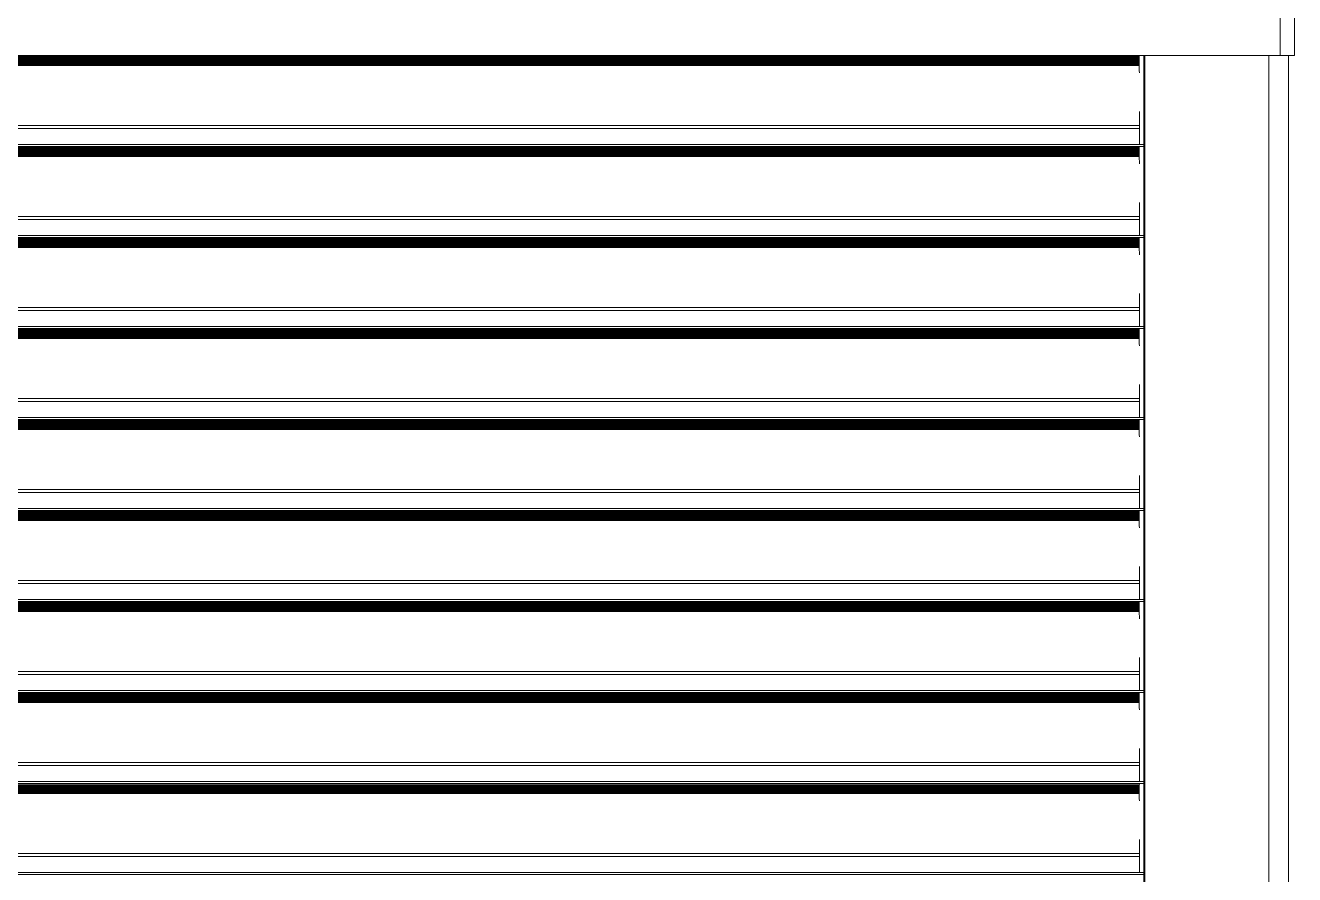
# Model space of a CAD drawing. Header units: inches. Extents: x 5914 to 162157, y -20538 to 282354.
# Drawn here: x 154338.72 to 154364.85, y -20316.21 to -20298.73 of the extents above; entities that cross this region are included whole.
import ezdxf

# ---------------------------------------------------------------- set-up
doc = ezdxf.new("R2010")
doc.units = ezdxf.units.IN
doc.header["$MEASUREMENT"] = 0
doc.layers.add('DOOR-WIN RA', color=3, linetype='Continuous', lineweight=20)
doc.layers.add('HATCH RA', color=8, linetype='Continuous', lineweight=5)

# ---------------------------------------------------------------- blocks, each defined once
blk = doc.blocks.new('TDG')
at = {"layer": 'DOOR-WIN RA'}
for p, q in [((158971.513, -15977.947), (158971.513, -15992.603)), ((158971.824, -15977.947), (158971.824, -15992.603)), ((158902.078, -15992.603), (158968.483, -15992.603)), ((158968.481, -15992.628), (158902.078, -15992.628)), ((158968.481, -15992.631), (158902.078, -15992.631)), ((158968.48, -15992.647), (158902.078, -15992.647)), ((158968.48, -15992.664), (158902.078, -15992.664)), ((158968.479, -15992.683), (158968.48, -15992.664)), ((158968.48, -15992.647), (158968.481, -15992.631)), ((158968.48, -15992.664), (158968.48, -15992.647)), ((158968.481, -15992.628), (158968.483, -15992.607)), ((158968.481, -15992.631), (158968.481, -15992.628)), ((158968.483, -15992.603), (158968.58, -15992.603)), ((158968.58, -15992.603), (158968.599, -15992.603)), ((158968.58, -15992.964), (158968.58, -15992.603)), ((158968.599, -15992.603), (158971.269, -15992.603)), ((158968.599, -16081.96), (158968.599, -15992.603)), ((158971.269, -15992.603), (158971.269, -16081.96)), ((158971.513, -15992.603), (158971.269, -15992.603)), ((158971.695, -15992.603), (158971.513, -15992.603)), ((158971.695, -15992.603), (158971.695, -16081.96)), ((158971.695, -15992.603), (158971.824, -15992.603)), ((158968.479, -15992.683), (158902.078, -15992.683)), ((158968.479, -15992.702), (158902.078, -15992.702)), ((158968.479, -15992.721), (158902.078, -15992.721)), ((158968.478, -15992.741), (158902.078, -15992.741)), ((158968.479, -15992.761), (158902.078, -15992.761)), ((158968.479, -15992.781), (158902.078, -15992.781)), ((158968.479, -15992.8), (158902.078, -15992.8)), ((158968.48, -15992.818), (158902.078, -15992.818)), ((158968.478, -15992.741), (158968.479, -15992.721)), ((158968.479, -15992.761), (158968.478, -15992.741)), ((158968.479, -15992.702), (158968.479, -15992.683)), ((158968.479, -15992.721), (158968.479, -15992.702)), ((158968.479, -15992.781), (158968.479, -15992.761)), ((158968.479, -15992.8), (158968.479, -15992.781)), ((158968.48, -15992.818), (158968.479, -15992.8)), ((158968.482, -15992.924), (158968.48, -15992.818)), ((158968.483, -15992.975), (158968.482, -15992.924)), ((158968.58, -15994.52), (158968.58, -15992.964)), ((158968.483, -15994.52), (158968.483, -15993.808)), ((158968.476, -15994.111), (158902.078, -15994.111)), ((158968.472, -15994.177), (158902.078, -15994.177)), ((158968.483, -15994.52), (158902.078, -15994.52)), ((158902.078, -15994.562), (158968.58, -15994.562)), ((158968.481, -15994.587), (158902.078, -15994.587)), ((158968.481, -15994.589), (158902.078, -15994.589)), ((158968.48, -15994.606), (158968.481, -15994.589)), ((158968.481, -15994.587), (158968.483, -15994.566)), ((158968.481, -15994.589), (158968.481, -15994.587)), ((158968.58, -15994.52), (158968.483, -15994.52)), ((158968.58, -15994.562), (158968.58, -15994.52)), ((158968.58, -15994.923), (158968.58, -15994.562)), ((158968.48, -15994.606), (158902.078, -15994.606)), ((158968.48, -15994.623), (158902.078, -15994.623)), ((158968.479, -15994.641), (158902.078, -15994.641)), ((158968.479, -15994.66), (158902.078, -15994.66)), ((158968.479, -15994.68), (158902.078, -15994.68)), ((158968.478, -15994.7), (158902.078, -15994.7)), ((158968.479, -15994.72), (158902.078, -15994.72)), ((158968.479, -15994.739), (158902.078, -15994.739)), ((158968.479, -15994.758), (158902.078, -15994.758)), ((158968.48, -15994.777), (158902.078, -15994.777)), ((158968.478, -15994.7), (158968.479, -15994.68)), ((158968.479, -15994.72), (158968.478, -15994.7)), ((158968.479, -15994.641), (158968.48, -15994.623)), ((158968.479, -15994.66), (158968.479, -15994.641)), ((158968.479, -15994.68), (158968.479, -15994.66)), ((158968.479, -15994.739), (158968.479, -15994.72)), ((158968.479, -15994.758), (158968.479, -15994.739)), ((158968.48, -15994.777), (158968.479, -15994.758)), ((158968.48, -15994.623), (158968.48, -15994.606)), ((158968.483, -15994.934), (158968.48, -15994.777)), ((158968.58, -15996.479), (158968.58, -15994.923)), ((158968.483, -15996.479), (158968.483, -15995.767)), ((158968.476, -15996.07), (158902.078, -15996.07)), ((158968.472, -15996.135), (158902.078, -15996.135)), ((158968.483, -15996.479), (158902.078, -15996.479)), ((158968.58, -15996.479), (158968.483, -15996.479)), ((158968.58, -15996.521), (158968.58, -15996.479)), ((158902.078, -15996.521), (158968.483, -15996.521)), ((158968.481, -15996.546), (158902.078, -15996.546)), ((158968.481, -15996.548), (158902.078, -15996.548)), ((158968.48, -15996.564), (158902.078, -15996.564)), ((158968.48, -15996.582), (158902.078, -15996.582)), ((158968.479, -15996.6), (158902.078, -15996.6)), ((158968.479, -15996.619), (158902.078, -15996.619)), ((158968.479, -15996.639), (158902.078, -15996.639)), ((158968.478, -15996.659), (158902.078, -15996.659)), ((158968.479, -15996.679), (158902.078, -15996.679)), ((158968.479, -15996.698), (158902.078, -15996.698)), ((158968.479, -15996.717), (158902.078, -15996.717)), ((158968.48, -15996.735), (158902.078, -15996.735)), ((158968.478, -15996.659), (158968.479, -15996.639)), ((158968.479, -15996.679), (158968.478, -15996.659)), ((158968.479, -15996.6), (158968.48, -15996.582)), ((158968.479, -15996.619), (158968.479, -15996.6)), ((158968.479, -15996.639), (158968.479, -15996.619)), ((158968.479, -15996.698), (158968.479, -15996.679)), ((158968.479, -15996.717), (158968.479, -15996.698)), ((158968.48, -15996.735), (158968.479, -15996.717)), ((158968.48, -15996.564), (158968.481, -15996.548)), ((158968.48, -15996.582), (158968.48, -15996.564)), ((158968.483, -15996.892), (158968.48, -15996.735)), ((158968.481, -15996.546), (158968.483, -15996.525)), ((158968.481, -15996.548), (158968.481, -15996.546)), ((158968.483, -15996.521), (158968.58, -15996.521)), ((158968.58, -15996.882), (158968.58, -15996.521)), ((158968.58, -15998.438), (158968.58, -15996.882)), ((158968.483, -15998.438), (158968.483, -15997.725)), ((158968.476, -15998.029), (158902.078, -15998.029)), ((158968.472, -15998.094), (158902.078, -15998.094)), ((158968.483, -15998.438), (158902.078, -15998.438)), ((158902.078, -15998.479), (158968.483, -15998.479)), ((158968.481, -15998.504), (158902.078, -15998.504)), ((158968.481, -15998.507), (158902.078, -15998.507)), ((158968.48, -15998.523), (158902.078, -15998.523)), ((158968.48, -15998.54), (158902.078, -15998.54)), ((158968.479, -15998.559), (158902.078, -15998.559)), ((158968.479, -15998.578), (158902.078, -15998.578)), ((158968.479, -15998.597), (158902.078, -15998.597)), ((158968.478, -15998.617), (158902.078, -15998.617)), ((158968.479, -15998.637), (158902.078, -15998.637)), ((158968.479, -15998.657), (158902.078, -15998.657)), ((158968.479, -15998.676), (158902.078, -15998.676)), ((158968.478, -15998.617), (158968.479, -15998.597)), ((158968.479, -15998.637), (158968.478, -15998.617)), ((158968.479, -15998.559), (158968.48, -15998.54)), ((158968.479, -15998.578), (158968.479, -15998.559)), ((158968.479, -15998.597), (158968.479, -15998.578)), ((158968.479, -15998.657), (158968.479, -15998.637)), ((158968.479, -15998.676), (158968.479, -15998.657)), ((158968.48, -15998.694), (158968.479, -15998.676)), ((158968.48, -15998.523), (158968.481, -15998.507)), ((158968.48, -15998.54), (158968.48, -15998.523)), ((158968.481, -15998.504), (158968.483, -15998.484)), ((158968.481, -15998.507), (158968.481, -15998.504)), ((158968.58, -15998.438), (158968.483, -15998.438)), ((158968.483, -15998.479), (158968.58, -15998.479)), ((158968.58, -15998.479), (158968.58, -15998.438)), ((158968.58, -15998.84), (158968.58, -15998.479)), ((158968.48, -15998.694), (158902.078, -15998.694)), ((158968.482, -15998.8), (158968.48, -15998.694)), ((158968.483, -15998.851), (158968.482, -15998.8)), ((158968.58, -16000.396), (158968.58, -15998.84)), ((158968.483, -16000.396), (158968.483, -15999.684)), ((158968.476, -15999.987), (158902.078, -15999.987)), ((158968.472, -16000.053), (158902.078, -16000.053)), ((158968.483, -16000.396), (158902.078, -16000.396)), ((158902.078, -16000.438), (158968.483, -16000.438)), ((158968.481, -16000.463), (158902.078, -16000.463)), ((158968.481, -16000.466), (158902.078, -16000.466)), ((158968.48, -16000.482), (158902.078, -16000.482)), ((158968.48, -16000.499), (158902.078, -16000.499)), ((158968.479, -16000.517), (158902.078, -16000.517)), ((158968.479, -16000.536), (158902.078, -16000.536)), ((158968.479, -16000.556), (158902.078, -16000.556)), ((158968.478, -16000.576), (158902.078, -16000.576)), ((158968.479, -16000.596), (158902.078, -16000.596)), ((158968.478, -16000.576), (158968.479, -16000.556)), ((158968.479, -16000.596), (158968.478, -16000.576)), ((158968.479, -16000.517), (158968.48, -16000.499)), ((158968.479, -16000.536), (158968.479, -16000.517)), ((158968.479, -16000.556), (158968.479, -16000.536)), ((158968.479, -16000.616), (158968.479, -16000.596)), ((158968.48, -16000.482), (158968.481, -16000.466)), ((158968.48, -16000.499), (158968.48, -16000.482)), ((158968.481, -16000.463), (158968.483, -16000.442)), ((158968.481, -16000.466), (158968.481, -16000.463)), ((158968.58, -16000.396), (158968.483, -16000.396)), ((158968.483, -16000.438), (158968.58, -16000.438)), ((158968.58, -16000.438), (158968.58, -16000.396)), ((158968.58, -16000.799), (158968.58, -16000.438)), ((158968.479, -16000.616), (158902.078, -16000.616)), ((158968.479, -16000.635), (158902.078, -16000.635)), ((158968.48, -16000.653), (158902.078, -16000.653)), ((158968.479, -16000.635), (158968.479, -16000.616)), ((158968.48, -16000.653), (158968.479, -16000.635)), ((158968.482, -16000.758), (158968.48, -16000.653)), ((158968.483, -16000.81), (158968.482, -16000.758)), ((158968.58, -16002.355), (158968.58, -16000.799)), ((158968.483, -16002.355), (158968.483, -16001.643)), ((158968.476, -16001.946), (158902.078, -16001.946)), ((158968.472, -16002.011), (158902.078, -16002.011)), ((158968.483, -16002.355), (158902.078, -16002.355)), ((158902.078, -16002.397), (158968.483, -16002.397)), ((158968.481, -16002.422), (158902.078, -16002.422)), ((158968.481, -16002.424), (158902.078, -16002.424)), ((158968.48, -16002.44), (158902.078, -16002.44)), ((158968.48, -16002.458), (158902.078, -16002.458)), ((158968.479, -16002.476), (158902.078, -16002.476)), ((158968.479, -16002.495), (158902.078, -16002.495)), ((158968.479, -16002.476), (158968.48, -16002.458)), ((158968.479, -16002.495), (158968.479, -16002.476)), ((158968.479, -16002.515), (158968.479, -16002.495)), ((158968.48, -16002.44), (158968.481, -16002.424)), ((158968.48, -16002.458), (158968.48, -16002.44)), ((158968.481, -16002.422), (158968.483, -16002.401)), ((158968.481, -16002.424), (158968.481, -16002.422)), ((158968.58, -16002.355), (158968.483, -16002.355)), ((158968.483, -16002.397), (158968.58, -16002.397)), ((158968.58, -16002.397), (158968.58, -16002.355)), ((158968.58, -16002.758), (158968.58, -16002.397)), ((158968.479, -16002.515), (158902.078, -16002.515)), ((158968.478, -16002.535), (158902.078, -16002.535)), ((158968.479, -16002.555), (158902.078, -16002.555)), ((158968.479, -16002.574), (158902.078, -16002.574)), ((158968.479, -16002.593), (158902.078, -16002.593)), ((158968.48, -16002.611), (158902.078, -16002.611)), ((158968.478, -16002.535), (158968.479, -16002.515)), ((158968.479, -16002.555), (158968.478, -16002.535)), ((158968.479, -16002.574), (158968.479, -16002.555)), ((158968.479, -16002.593), (158968.479, -16002.574)), ((158968.48, -16002.611), (158968.479, -16002.593)), ((158968.482, -16002.717), (158968.48, -16002.611)), ((158968.483, -16002.768), (158968.482, -16002.717)), ((158968.58, -16004.314), (158968.58, -16002.758)), ((158968.483, -16004.314), (158968.483, -16003.601)), ((158968.476, -16003.905), (158902.078, -16003.905)), ((158968.472, -16003.97), (158902.078, -16003.97)), ((158968.483, -16004.314), (158902.078, -16004.314)), ((158902.078, -16004.355), (158968.58, -16004.355)), ((158968.481, -16004.38), (158902.078, -16004.38)), ((158968.481, -16004.383), (158902.078, -16004.383)), ((158968.48, -16004.399), (158902.078, -16004.399)), ((158968.48, -16004.416), (158902.078, -16004.416)), ((158968.479, -16004.435), (158968.48, -16004.416)), ((158968.48, -16004.399), (158968.481, -16004.383)), ((158968.48, -16004.416), (158968.48, -16004.399)), ((158968.481, -16004.38), (158968.483, -16004.36)), ((158968.481, -16004.383), (158968.481, -16004.38)), ((158968.58, -16004.314), (158968.483, -16004.314)), ((158968.58, -16004.355), (158968.58, -16004.314)), ((158968.58, -16004.716), (158968.58, -16004.355)), ((158968.479, -16004.435), (158902.078, -16004.435)), ((158968.479, -16004.454), (158902.078, -16004.454)), ((158968.479, -16004.474), (158902.078, -16004.474)), ((158968.478, -16004.493), (158902.078, -16004.493)), ((158968.479, -16004.513), (158902.078, -16004.513)), ((158968.479, -16004.533), (158902.078, -16004.533)), ((158968.479, -16004.552), (158902.078, -16004.552)), ((158968.48, -16004.57), (158902.078, -16004.57)), ((158968.478, -16004.493), (158968.479, -16004.474)), ((158968.479, -16004.513), (158968.478, -16004.493)), ((158968.479, -16004.454), (158968.479, -16004.435)), ((158968.479, -16004.474), (158968.479, -16004.454)), ((158968.479, -16004.533), (158968.479, -16004.513)), ((158968.479, -16004.552), (158968.479, -16004.533)), ((158968.48, -16004.57), (158968.479, -16004.552)), ((158968.483, -16004.727), (158968.48, -16004.57)), ((158968.58, -16006.272), (158968.58, -16004.716)), ((158968.483, -16006.272), (158968.483, -16005.56)), ((158968.476, -16005.863), (158902.078, -16005.863)), ((158968.472, -16005.929), (158902.078, -16005.929)), ((158968.483, -16006.272), (158902.078, -16006.272)), ((158902.078, -16006.314), (158968.483, -16006.314)), ((158968.481, -16006.339), (158968.483, -16006.318)), ((158968.58, -16006.272), (158968.483, -16006.272)), ((158968.483, -16006.314), (158968.58, -16006.314)), ((158968.58, -16006.314), (158968.58, -16006.272)), ((158968.58, -16006.675), (158968.58, -16006.314)), ((158968.481, -16006.339), (158902.078, -16006.339)), ((158968.481, -16006.342), (158902.078, -16006.342)), ((158968.48, -16006.358), (158902.078, -16006.358)), ((158968.48, -16006.375), (158902.078, -16006.375)), ((158968.479, -16006.393), (158902.078, -16006.393)), ((158968.479, -16006.413), (158902.078, -16006.413)), ((158968.479, -16006.432), (158902.078, -16006.432)), ((158968.478, -16006.452), (158902.078, -16006.452)), ((158968.479, -16006.472), (158902.078, -16006.472)), ((158968.479, -16006.492), (158902.078, -16006.492)), ((158968.479, -16006.511), (158902.078, -16006.511)), ((158968.48, -16006.529), (158902.078, -16006.529)), ((158968.478, -16006.452), (158968.479, -16006.432)), ((158968.479, -16006.472), (158968.478, -16006.452)), ((158968.479, -16006.393), (158968.48, -16006.375)), ((158968.479, -16006.413), (158968.479, -16006.393)), ((158968.479, -16006.432), (158968.479, -16006.413)), ((158968.479, -16006.492), (158968.479, -16006.472)), ((158968.479, -16006.511), (158968.479, -16006.492)), ((158968.48, -16006.529), (158968.479, -16006.511)), ((158968.48, -16006.358), (158968.481, -16006.342)), ((158968.48, -16006.375), (158968.48, -16006.358)), ((158968.482, -16006.634), (158968.48, -16006.529)), ((158968.481, -16006.342), (158968.481, -16006.339)), ((158968.483, -16006.686), (158968.482, -16006.634)), ((158968.58, -16008.231), (158968.58, -16006.675)), ((158968.483, -16008.231), (158968.483, -16007.519)), ((158968.476, -16007.822), (158902.078, -16007.822)), ((158968.472, -16007.888), (158902.078, -16007.888)), ((158968.483, -16008.231), (158902.078, -16008.231)), ((158968.58, -16008.231), (158968.483, -16008.231)), ((158968.58, -16008.273), (158968.58, -16008.231)), ((158902.078, -16008.273), (158968.483, -16008.273)), ((158968.481, -16008.298), (158902.078, -16008.298)), ((158968.481, -16008.3), (158902.078, -16008.3)), ((158968.48, -16008.316), (158902.078, -16008.316)), ((158968.48, -16008.334), (158902.078, -16008.334)), ((158968.479, -16008.352), (158902.078, -16008.352)), ((158968.479, -16008.371), (158902.078, -16008.371)), ((158968.479, -16008.391), (158902.078, -16008.391)), ((158968.478, -16008.411), (158902.078, -16008.411)), ((158968.479, -16008.431), (158902.078, -16008.431)), ((158968.479, -16008.45), (158902.078, -16008.45)), ((158968.479, -16008.469), (158902.078, -16008.469)), ((158968.48, -16008.487), (158902.078, -16008.487)), ((158968.478, -16008.411), (158968.479, -16008.391)), ((158968.479, -16008.431), (158968.478, -16008.411)), ((158968.479, -16008.352), (158968.48, -16008.334)), ((158968.479, -16008.371), (158968.479, -16008.352)), ((158968.479, -16008.391), (158968.479, -16008.371)), ((158968.479, -16008.45), (158968.479, -16008.431)), ((158968.479, -16008.469), (158968.479, -16008.45)), ((158968.48, -16008.487), (158968.479, -16008.469)), ((158968.48, -16008.316), (158968.481, -16008.3)), ((158968.48, -16008.334), (158968.48, -16008.316)), ((158968.482, -16008.593), (158968.48, -16008.487)), ((158968.481, -16008.298), (158968.483, -16008.277)), ((158968.481, -16008.3), (158968.481, -16008.298)), ((158968.483, -16008.273), (158968.58, -16008.273)), ((158968.58, -16008.634), (158968.58, -16008.273)), ((158968.483, -16008.645), (158968.482, -16008.593)), ((158968.58, -16010.19), (158968.58, -16008.634)), ((158968.483, -16010.19), (158968.483, -16009.478)), ((158968.476, -16009.781), (158902.078, -16009.781)), ((158968.472, -16009.846), (158902.078, -16009.846)), ((158968.483, -16010.19), (158902.078, -16010.19)), ((158902.078, -16010.231), (158968.483, -16010.231)), ((158968.58, -16010.19), (158968.483, -16010.19)), ((158968.483, -16010.231), (158968.58, -16010.231)), ((158968.58, -16010.231), (158968.58, -16010.19)), ((158968.58, -16010.592), (158968.58, -16010.231))]:
    blk.add_line(p, q, dxfattribs=at)

msp = doc.modelspace()

# ---------------------------------------------------------------- block references
at = {"layer": 'HATCH RA', "xscale": 0.9568106312292479, "yscale": 0.9568106312292479, "zscale": 0.9568106312292479}
msp.add_blockref('TDG', (2258.922, -4997.452), dxfattribs=at)

doc.saveas('drawing.dxf')
